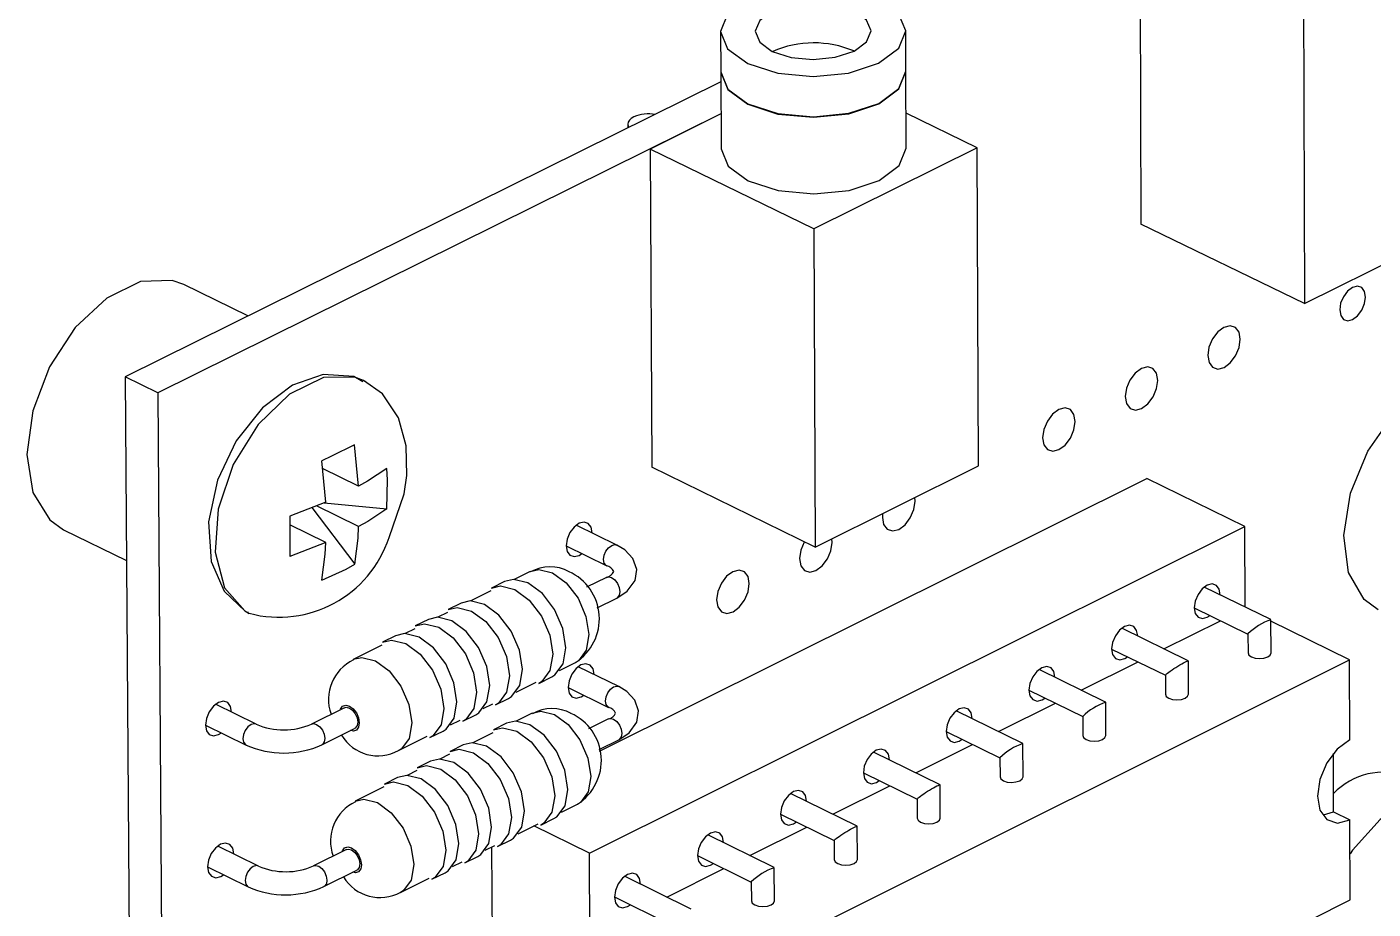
# Model space of a CAD drawing. Extents: x 0 to 161, y 0 to 212.
# Drawn here: x 100.36 to 105.57, y 154.37 to 157.79 of the extents above; entities that cross this region are included whole.
import ezdxf

# ---------------------------------------------------------------- set-up
doc = ezdxf.new("R2010")
doc.units = 0
doc.layers.get('0').update_dxf_attribs({"linetype": 'CONTINUOUS'})

msp = doc.modelspace()

# ---------------------------------------------------------------- linework, layer by layer
at = {"color": 7, "linetype": 'CONTINUOUS'}
for p, q in [((104.6676, 158.2571), (104.6718, 157.0276)), ((105.3014, 157.9493), (105.305, 156.7191)), ((103.0433, 157.773), (103.0441, 157.6168)), ((103.7612, 157.6201), (103.7605, 157.7763)), ((103.0443, 157.5781), (100.7365, 156.4361)), ((103.0441, 157.6152), (103.0456, 157.3186)), ((103.7625, 157.3219), (103.7612, 157.6186)), ((103.0449, 157.4539), (100.8632, 156.374)), ((103.0449, 157.4539), (102.7704, 157.318)), ((104.0377, 157.3227), (103.7619, 157.4571)), ((102.6837, 157.4142), (102.6838, 157.3997)), ((103.4042, 157.0086), (102.7704, 157.318)), ((102.7704, 157.318), (102.7768, 156.0863)), ((104.0377, 157.3227), (103.4042, 157.0086)), ((104.0427, 156.091), (104.0377, 157.3227)), ((103.4042, 157.0086), (103.4099, 155.7761)), ((105.305, 156.7191), (104.6718, 157.0276)), ((105.305, 156.7191), (105.9344, 157.0322)), ((101.2124, 156.6716), (100.9647, 156.793)), ((100.8632, 156.374), (100.7365, 156.4361)), ((100.7365, 156.4361), (100.8031, 147.1366)), ((100.8632, 156.374), (100.8851, 153.2534)), ((101.6412, 156.0121), (101.6257, 156.1725)), ((101.5139, 155.9499), (101.4985, 156.1104)), ((101.6412, 156.0121), (101.5013, 156.0807)), ((103.4099, 155.7761), (102.7768, 156.0863)), ((103.4099, 155.7761), (104.0427, 156.091)), ((102.5749, 154.9862), (104.6945, 156.042)), ((105.0739, 155.8566), (104.6945, 156.042)), ((103.7964, 155.954), (103.7953, 155.9679)), ((101.5139, 155.9499), (101.3744, 155.8966)), ((101.4596, 155.9292), (101.6264, 155.7102)), ((101.6414, 155.8556), (101.4776, 155.936)), ((101.5078, 155.9476), (101.7504, 155.9238)), ((101.5142, 155.7934), (101.3746, 155.862)), ((102.6416, 155.7843), (102.4842, 155.8615)), ((100.4985, 155.8433), (100.7416, 155.7237)), ((102.535, 154.5906), (105.0739, 155.8566)), ((103.4757, 155.7944), (103.4745, 155.8082)), ((105.0748, 155.5442), (105.0739, 155.8566)), ((101.5142, 155.7934), (101.3746, 155.7401)), ((102.4449, 155.781), (102.6021, 155.7039)), ((102.3056, 155.682), (102.2434, 155.6511)), ((102.6017, 155.6591), (102.5241, 155.6205)), ((102.1534, 155.6063), (102.0755, 155.5676)), ((102.2065, 155.6428), (102.1557, 155.6175)), ((105.1749, 155.4953), (104.9171, 155.6214)), ((102.0385, 155.5593), (101.9877, 155.5341)), ((102.5653, 155.541), (102.6416, 155.5789)), ((101.9115, 155.4962), (101.8607, 155.4709)), ((101.9854, 155.5229), (101.9485, 155.5045)), ((104.8782, 155.5411), (105.0861, 155.4394)), ((105.1756, 155.3665), (105.1752, 155.4949)), ((101.8584, 155.4597), (101.8214, 155.4414)), ((104.855, 155.3356), (104.5971, 155.4618)), ((104.7607, 155.3817), (104.9801, 155.4912)), ((105.4795, 155.3402), (105.1752, 155.489)), ((101.7313, 155.3966), (101.6198, 155.3412)), ((101.7845, 155.4331), (101.7337, 155.4078)), ((105.0861, 155.4396), (105.0863, 155.3662)), ((102.9414, 154.0721), (105.4795, 155.3402)), ((104.5581, 155.3815), (104.7661, 155.2796)), ((105.4803, 155.0299), (105.4795, 155.3402)), ((102.419, 155.298), (102.4812, 155.329)), ((102.6491, 155.2357), (102.4918, 155.3129)), ((104.5348, 155.1757), (104.2769, 155.3021)), ((104.4406, 155.2219), (104.6602, 155.3315)), ((104.8557, 155.2068), (104.8553, 155.3352)), ((102.2511, 155.2145), (102.3289, 155.2532)), ((102.3393, 155.2483), (102.39, 155.2736)), ((102.4525, 155.2326), (102.6096, 155.1554)), ((104.7661, 155.2799), (104.7664, 155.2065)), ((102.1714, 155.1648), (102.2221, 155.19)), ((104.2377, 155.2219), (104.4459, 155.1198)), ((101.2448, 155.09), (101.0874, 155.1675)), ((101.586, 155.1541), (101.4588, 155.0909)), ((102.1241, 155.1513), (102.161, 155.1696)), ((102.3132, 155.1331), (102.251, 155.1021)), ((104.2144, 155.0158), (103.9564, 155.1423)), ((104.1201, 155.062), (104.34, 155.1717)), ((104.5355, 155.0469), (104.5351, 155.1753)), ((101.0478, 155.087), (101.2052, 155.0095)), ((101.9971, 155.0881), (102.034, 155.1065)), ((102.0444, 155.1016), (102.0952, 155.1269)), ((102.2141, 155.0937), (102.1633, 155.0685)), ((102.6092, 155.1104), (102.5316, 155.0717)), ((104.4459, 155.1201), (104.4462, 155.0466)), ((101.4988, 155.0105), (101.6259, 155.0737)), ((101.7956, 154.9878), (101.907, 155.0433)), ((101.9173, 155.0384), (101.9682, 155.0637)), ((102.161, 155.0573), (102.0831, 155.0186)), ((102.5728, 154.9922), (102.6491, 155.0302)), ((103.9171, 155.062), (104.1254, 154.9598)), ((101.9931, 154.9738), (101.9562, 154.9554)), ((102.0462, 155.0102), (101.9954, 154.9849)), ((103.8936, 154.8556), (103.6357, 154.9822)), ((103.7993, 154.9019), (104.0195, 155.0118)), ((104.2151, 154.8869), (104.2146, 155.0153)), ((105.4179, 154.7508), (105.4173, 154.9774)), ((101.9193, 154.947), (101.8685, 154.9218)), ((104.1254, 154.9601), (104.1257, 154.8866)), ((101.7923, 154.8838), (101.7415, 154.8586)), ((101.8661, 154.9106), (101.8292, 154.8922)), ((103.5963, 154.902), (103.8047, 154.7997)), ((101.7392, 154.8474), (101.6277, 154.7919)), ((103.5726, 154.6954), (103.3146, 154.8221)), ((103.4783, 154.7417), (103.6987, 154.8517)), ((103.8944, 154.7268), (103.8939, 154.8552)), ((102.4267, 154.7493), (102.4889, 154.7803)), ((103.8047, 154.8), (103.805, 154.7264)), ((102.347, 154.6996), (102.3978, 154.7249)), ((103.2752, 154.7418), (103.4836, 154.6394)), ((105.3781, 154.7389), (105.4179, 154.7508)), ((105.4179, 154.7508), (105.4812, 154.7198)), ((105.482, 154.4099), (105.4812, 154.7198)), ((102.2589, 154.6657), (102.3367, 154.7045)), ((102.535, 154.5906), (102.3203, 154.6963)), ((103.2512, 154.535), (102.9933, 154.6618)), ((103.157, 154.5813), (103.3777, 154.6915)), ((103.5734, 154.5665), (103.5728, 154.6949)), ((101.2531, 154.5407), (101.0957, 154.6183)), ((102.132, 154.6024), (102.1688, 154.6208)), ((102.1565, 154.6147), (102.1628, 153.5396)), ((102.1792, 154.616), (102.2299, 154.6413)), ((103.4836, 154.6397), (103.4839, 154.5661)), ((101.594, 154.6048), (101.4669, 154.5416)), ((102.005, 154.5392), (102.0419, 154.5576)), ((102.0523, 154.5527), (102.103, 154.578)), ((102.5367, 154.2718), (102.535, 154.5906)), ((102.9538, 154.5815), (103.1623, 154.479)), ((101.0561, 154.5379), (101.2134, 154.4603)), ((101.5069, 154.4613), (101.634, 154.5246)), ((101.9253, 154.4895), (101.9761, 154.5148)), ((102.9296, 154.3744), (102.6716, 154.5014)), ((102.8353, 154.4208), (103.0563, 154.5311)), ((103.2521, 154.4061), (103.2515, 154.5345)), ((101.8036, 154.4388), (101.915, 154.4943)), ((103.1623, 154.4793), (103.1626, 154.4056)), ((102.6321, 154.4211), (102.8406, 154.3184)), ((102.9461, 153.1396), (105.482, 154.4099))]:
    msp.add_line(p, q, dxfattribs=at)
for points in [[(103.1483, 157.6493), (103.2647, 157.6115), (103.402, 157.5986), (103.5393, 157.6125), (103.6556, 157.6512), (103.7333, 157.7086), (103.7605, 157.7761), (103.7331, 157.8434), (103.6553, 157.9002), (103.539, 157.9379), (103.4018, 157.9507), (103.2646, 157.9368), (103.1483, 157.8983), (103.0706, 157.8409), (103.0433, 157.7734), (103.0706, 157.7062), (103.1483, 157.6493)], [(103.2434, 157.6964), (103.3162, 157.6728), (103.402, 157.6647), (103.4877, 157.6734), (103.5604, 157.6975), (103.609, 157.7334), (103.626, 157.7756), (103.6089, 157.8176), (103.5603, 157.8531), (103.4876, 157.8767), (103.4018, 157.8848), (103.3161, 157.8761), (103.2434, 157.852), (103.1948, 157.8161), (103.1778, 157.7739), (103.1948, 157.7319), (103.2434, 157.6964)], [(103.0441, 157.6168), (103.0713, 157.5499), (103.1491, 157.4931)], [(103.0441, 157.6152), (103.0713, 157.5484), (103.1491, 157.4915)], [(103.1491, 157.4931), (103.2654, 157.4553), (103.4027, 157.4424), (103.54, 157.4563), (103.6563, 157.4949), (103.734, 157.5524), (103.7612, 157.6199), (103.7612, 157.6201)], [(103.1491, 157.4915), (103.2654, 157.4537), (103.4027, 157.4408), (103.54, 157.4547), (103.6563, 157.4934), (103.734, 157.5508), (103.7612, 157.6183), (103.7612, 157.6186)], [(102.7073, 157.4424), (102.6973, 157.4363), (102.6899, 157.4295), (102.6853, 157.422), (102.6837, 157.4143), (102.6853, 157.4066), (102.6879, 157.4017)], [(103.0456, 157.3186), (103.0728, 157.2517), (103.1505, 157.1948), (103.2669, 157.157), (103.4041, 157.144), (103.5413, 157.158), (103.6576, 157.1966), (103.7353, 157.2541), (103.7625, 157.3217), (103.7625, 157.3219)], [(100.9647, 156.793), (100.9187, 156.8091), (100.7961, 156.8043), (100.6657, 156.7408), (100.5432, 156.6262), (100.4435, 156.4745), (100.3787, 156.3038), (100.3564, 156.1349), (100.3795, 155.9881), (100.445, 155.8812), (100.4985, 155.8433)], [(105.5416, 156.7447), (105.5377, 156.7665), (105.5268, 156.7812), (105.5105, 156.7865), (105.4914, 156.7817), (105.4722, 156.7674), (105.456, 156.7459), (105.4452, 156.7204), (105.4414, 156.6949), (105.4453, 156.6731), (105.4562, 156.6584), (105.4725, 156.6531), (105.4917, 156.6579), (105.5109, 156.6722), (105.5271, 156.6937), (105.5379, 156.7192), (105.5416, 156.7447)], [(105.0564, 156.581), (105.0516, 156.6084), (105.0378, 156.6268), (105.0174, 156.6335), (104.9933, 156.6274), (104.9692, 156.6095), (104.9488, 156.5825), (104.9352, 156.5505), (104.9305, 156.5184), (104.9354, 156.4911), (104.9492, 156.4726), (104.9696, 156.466), (104.9937, 156.4721), (105.0178, 156.49), (105.0382, 156.5169), (105.0517, 156.5489), (105.0564, 156.581)], [(101.6582, 156.4165), (101.6226, 156.4367), (101.5042, 156.4441), (101.3854, 156.4034), (101.2684, 156.3159), (101.1664, 156.1876), (101.094, 156.035), (101.0596, 155.8741), (101.0697, 155.7204), (101.1199, 155.6051), (101.2033, 155.5273), (101.2145, 155.5241)], [(101.6662, 156.4191), (101.6271, 156.4345), (101.505, 156.4331), (101.374, 156.3692), (101.252, 156.2513), (101.1553, 156.0955), (101.0972, 155.9227), (101.0854, 155.7564), (101.1216, 155.619), (101.2007, 155.5292), (101.2178, 155.5196)], [(104.7368, 156.422), (104.7319, 156.4493), (104.7182, 156.4677), (104.6977, 156.4744), (104.6735, 156.4683), (104.6495, 156.4504), (104.6291, 156.4234), (104.6155, 156.3914), (104.6108, 156.3593), (104.6157, 156.3319), (104.6295, 156.3135), (104.65, 156.3069), (104.6741, 156.3129), (104.6982, 156.3309), (104.7186, 156.3579), (104.7321, 156.3899), (104.7368, 156.422)], [(101.7591, 155.8137), (101.8171, 155.9825), (101.8274, 156.0539), (101.8251, 156.1686), (101.7955, 156.2771), (101.7336, 156.3696), (101.6603, 156.4221)], [(104.4169, 156.2628), (104.412, 156.2902), (104.3982, 156.3086), (104.3777, 156.3152), (104.3536, 156.3091), (104.3294, 156.2912), (104.309, 156.2642), (104.2955, 156.2322), (104.2908, 156.2), (104.2957, 156.1727), (104.3095, 156.1543), (104.33, 156.1476), (104.3541, 156.1537), (104.3782, 156.1716), (104.3986, 156.1987), (104.4122, 156.2307), (104.4169, 156.2628)], [(105.59, 155.5338), (105.5363, 155.5729), (105.476, 155.6778), (105.4577, 155.8211), (105.4835, 155.9846), (105.5503, 156.1477), (105.6497, 156.29)], [(101.6257, 156.1725), (101.5358, 156.1283), (101.4985, 156.1104)], [(101.7502, 156.0803), (101.6761, 156.0313), (101.6412, 156.0121)], [(101.7504, 155.9238), (101.7532, 156.0363), (101.7502, 156.0803)], [(101.7504, 155.9238), (101.6763, 155.8748), (101.6414, 155.8556)], [(103.6711, 155.9061), (103.6701, 155.8912), (103.675, 155.8638), (103.6888, 155.8454), (103.7094, 155.8387), (103.7336, 155.8448), (103.7577, 155.8628), (103.7782, 155.8899), (103.7917, 155.9219), (103.7964, 155.954)], [(101.3744, 155.8966), (101.3751, 155.7824), (101.3746, 155.7401)], [(102.546, 155.8313), (102.542, 155.8532), (102.5309, 155.8679), (102.5145, 155.8732), (102.4951, 155.8683), (102.4758, 155.854), (102.4594, 155.8324), (102.4486, 155.8068), (102.4449, 155.7811), (102.4489, 155.7592), (102.4599, 155.7445), (102.4764, 155.7392), (102.4958, 155.7441), (102.5065, 155.7508)], [(101.6264, 155.7102), (101.6393, 155.8111), (101.6414, 155.8556)], [(101.4992, 155.648), (101.5121, 155.7489), (101.5142, 155.7934)], [(102.6416, 155.5789), (102.682, 155.6057), (102.712, 155.6469), (102.7186, 155.69), (102.7039, 155.7322), (102.6723, 155.7656), (102.6416, 155.7843)], [(103.368, 155.7967), (103.3675, 155.7957), (103.3539, 155.7637), (103.3492, 155.7315), (103.3542, 155.7041), (103.368, 155.6857), (103.3886, 155.6791), (103.4128, 155.6852), (103.437, 155.7031), (103.4574, 155.7302), (103.471, 155.7623), (103.4757, 155.7944)], [(101.4992, 155.648), (101.5926, 155.6905), (101.6264, 155.7102)], [(102.2972, 155.6374), (102.2416, 155.6511), (102.2065, 155.6428)], [(103.1546, 155.6347), (103.1497, 155.6621), (103.1358, 155.6805), (103.1152, 155.6871), (103.091, 155.681), (103.0668, 155.663), (103.0463, 155.6359), (103.0327, 155.6039), (103.0281, 155.5717), (103.033, 155.5443), (103.0469, 155.5259), (103.0675, 155.5193), (103.0917, 155.5254), (103.1159, 155.5434), (103.1364, 155.5704), (103.15, 155.6025), (103.1546, 155.6347)], [(102.1557, 155.6175), (102.1908, 155.6259), (102.2464, 155.6122), (102.3022, 155.5712), (102.3497, 155.5091), (102.3816, 155.4354), (102.393, 155.3614), (102.3823, 155.2982), (102.3511, 155.2556), (102.3393, 155.2483)], [(102.39, 155.2736), (102.4019, 155.2809), (102.4331, 155.3235), (102.4438, 155.3866), (102.4323, 155.4607), (102.4004, 155.5343), (102.353, 155.5964), (102.2972, 155.6374)], [(104.9283, 155.6286), (104.9091, 155.6142), (104.8928, 155.5926), (104.8819, 155.567), (104.8782, 155.5414), (104.8821, 155.5195), (104.8931, 155.5048), (104.9094, 155.4995), (104.9287, 155.5044), (104.9394, 155.5111)], [(104.9789, 155.5912), (104.9789, 155.5916), (104.975, 155.6134), (104.964, 155.6281), (104.9476, 155.6334), (104.9283, 155.6286)], [(102.1292, 155.5539), (102.0736, 155.5676), (102.0385, 155.5593)], [(102.2221, 155.19), (102.234, 155.1973), (102.2652, 155.24), (102.2759, 155.3031), (102.2644, 155.3772), (102.2325, 155.4508), (102.185, 155.5129), (102.1292, 155.5539)], [(102.0022, 155.4908), (101.9466, 155.5045), (101.9115, 155.4962)], [(101.9877, 155.5341), (102.0228, 155.5424), (102.0784, 155.5287), (102.1342, 155.4876), (102.1817, 155.4256), (102.2136, 155.3519), (102.2251, 155.2778), (102.2144, 155.2147), (102.1832, 155.1721), (102.1714, 155.1648)], [(101.8752, 155.4276), (101.8196, 155.4414), (101.7845, 155.4331)], [(101.8607, 155.4709), (101.8958, 155.4793), (101.9514, 155.4655), (102.0072, 155.4245), (102.0547, 155.3624), (102.0866, 155.2887), (102.0981, 155.2147), (102.0874, 155.1515), (102.0562, 155.1089), (102.0444, 155.1016)], [(102.0952, 155.1269), (102.107, 155.1341), (102.1382, 155.1768), (102.1489, 155.2399), (102.1374, 155.314), (102.1055, 155.3877), (102.058, 155.4498), (102.0022, 155.4908)], [(104.6083, 155.4689), (104.589, 155.4545), (104.5727, 155.4329), (104.5618, 155.4073), (104.5581, 155.3817), (104.562, 155.3598), (104.573, 155.3451), (104.5894, 155.3398), (104.6087, 155.3447), (104.6194, 155.3515)], [(104.6589, 155.4316), (104.6589, 155.4319), (104.655, 155.4538), (104.644, 155.4685), (104.6276, 155.4738), (104.6083, 155.4689)], [(101.7337, 155.4078), (101.7687, 155.4161), (101.8244, 155.4024), (101.8802, 155.3613), (101.9276, 155.2992), (101.9596, 155.2255), (101.9711, 155.1515), (101.9604, 155.0883), (101.9292, 155.0457), (101.9173, 155.0384)], [(101.9682, 155.0637), (101.98, 155.071), (102.0112, 155.1136), (102.0219, 155.1767), (102.0104, 155.2508), (101.9785, 155.3245), (101.931, 155.3866), (101.8752, 155.4276)], [(104.7664, 155.2795), (104.7663, 155.2796), (104.7663, 155.2805), (104.7677, 155.2823), (104.7703, 155.2848), (104.7742, 155.288), (104.7792, 155.2918), (104.7852, 155.2961), (104.7919, 155.3007), (104.7992, 155.3056), (104.8068, 155.3105), (104.8146, 155.3153), (104.8222, 155.3199), (104.8295, 155.3241), (104.8363, 155.3278), (104.8422, 155.3309), (104.8472, 155.3332), (104.8511, 155.3348), (104.8537, 155.3356), (104.855, 155.3356)], [(105.0863, 155.3662), (105.0863, 155.3662), (105.0897, 155.3578), (105.0995, 155.3507), (105.114, 155.3459), (105.131, 155.3443), (105.1481, 155.3461), (105.1626, 155.3509), (105.1722, 155.3581), (105.1756, 155.3665)], [(102.5535, 155.2828), (102.5495, 155.3047), (102.5385, 155.3194), (102.522, 155.3246), (102.5026, 155.3197), (102.4833, 155.3054), (102.467, 155.2838), (102.4562, 155.2582), (102.4525, 155.2326), (102.4564, 155.2107), (102.4675, 155.1961), (102.484, 155.1908), (102.5033, 155.1957), (102.514, 155.2024)], [(104.2879, 155.3091), (104.2686, 155.2947), (104.2523, 155.2731), (104.2415, 155.2475), (104.2377, 155.2218), (104.2417, 155.2), (104.2527, 155.1853), (104.2691, 155.18), (104.2884, 155.1849), (104.2992, 155.1917)], [(104.3386, 155.2719), (104.3386, 155.2722), (104.3347, 155.294), (104.3237, 155.3087), (104.3073, 155.314), (104.2879, 155.3091)], [(102.6491, 155.0302), (102.6894, 155.0571), (102.7194, 155.0983), (102.726, 155.1415), (102.7112, 155.1837), (102.6796, 155.2171), (102.6491, 155.2357)], [(101.1492, 155.1373), (101.1452, 155.1591), (101.1341, 155.1738), (101.1175, 155.1791), (101.0981, 155.1742), (101.0787, 155.1598), (101.0623, 155.1382), (101.0515, 155.1125), (101.0478, 155.0868), (101.0518, 155.065), (101.0629, 155.0502), (101.0795, 155.0449), (101.0989, 155.0499), (101.1096, 155.0566)], [(104.7664, 155.2065), (104.7664, 155.2065), (104.7698, 155.198), (104.7795, 155.1909), (104.7941, 155.1862), (104.8111, 155.1846), (104.8282, 155.1863), (104.8427, 155.1911), (104.8523, 155.1983), (104.8557, 155.2068)], [(101.586, 155.1541), (101.5936, 155.1559), (101.6057, 155.1529)], [(101.6057, 155.1529), (101.6178, 155.144), (101.6282, 155.1305), (101.6351, 155.1144), (101.6376, 155.0983), (101.6353, 155.0846), (101.6285, 155.0753), (101.6259, 155.0737)], [(103.9673, 155.1492), (103.948, 155.1348), (103.9317, 155.1131), (103.9208, 155.0875), (103.9171, 155.0618), (103.921, 155.04), (103.932, 155.0253), (103.9485, 155.02), (103.9678, 155.0249), (103.9787, 155.0318)], [(104.0181, 155.112), (104.0181, 155.1122), (104.0141, 155.1341), (104.0031, 155.1488), (103.9867, 155.1541), (103.9673, 155.1492)], [(102.1633, 155.0685), (102.1985, 155.0768), (102.2541, 155.0631), (102.3099, 155.0221), (102.3573, 154.96), (102.3892, 154.8864), (102.4007, 154.8124), (102.39, 154.7494), (102.3587, 154.7068), (102.347, 154.6996)], [(102.3048, 155.0884), (102.2492, 155.1021), (102.2141, 155.0937)], [(102.3978, 154.7249), (102.4095, 154.7321), (102.4407, 154.7747), (102.4514, 154.8377), (102.4399, 154.9117), (102.4081, 154.9853), (102.3606, 155.0473), (102.3048, 155.0884)], [(104.4462, 155.0466), (104.4496, 155.0382), (104.4594, 155.031), (104.4739, 155.0263), (104.491, 155.0247), (104.508, 155.0264), (104.5225, 155.0313), (104.5322, 155.0385), (104.5355, 155.0469)], [(105.4803, 155.0299), (105.4322, 154.994), (105.3915, 154.94), (105.3644, 154.876), (105.355, 154.8119), (105.3647, 154.7573), (105.3921, 154.7207), (105.433, 154.7075), (105.4812, 154.7198)], [(101.9954, 154.9849), (102.0306, 154.9933), (102.0862, 154.9795), (102.142, 154.9385), (102.1894, 154.8764), (102.2213, 154.8028), (102.2328, 154.7288), (102.2221, 154.6657), (102.1909, 154.6232), (102.1792, 154.616)], [(102.137, 155.0048), (102.0814, 155.0186), (102.0462, 155.0102)], [(102.2299, 154.6413), (102.2417, 154.6485), (102.2729, 154.691), (102.2836, 154.7541), (102.2721, 154.8281), (102.2402, 154.9017), (102.1928, 154.9638), (102.137, 155.0048)], [(103.6465, 154.9891), (103.6272, 154.9748), (103.6109, 154.9531), (103.6, 154.9275), (103.5963, 154.9018), (103.6002, 154.8799), (103.6113, 154.8652), (103.6277, 154.8599), (103.6471, 154.8648), (103.6579, 154.8717)], [(103.6973, 154.952), (103.6973, 154.9522), (103.6934, 154.9741), (103.6823, 154.9888), (103.6659, 154.994), (103.6465, 154.9891)], [(101.8685, 154.9218), (101.9037, 154.9301), (101.9593, 154.9163), (102.015, 154.8753), (102.0625, 154.8132), (102.0944, 154.7396), (102.1059, 154.6656), (102.0952, 154.6025), (102.064, 154.5599), (102.0523, 154.5527)], [(102.01, 154.9416), (101.9544, 154.9554), (101.9193, 154.947)], [(102.103, 154.578), (102.1148, 154.5852), (102.146, 154.6278), (102.1566, 154.6909), (102.1452, 154.7649), (102.1133, 154.8385), (102.0658, 154.9006), (102.01, 154.9416)], [(101.7415, 154.8586), (101.7767, 154.8669), (101.8323, 154.8531), (101.888, 154.8121), (101.9355, 154.75), (101.9674, 154.6763), (101.9789, 154.6023), (101.9682, 154.5392), (101.937, 154.4967), (101.9253, 154.4895)], [(101.8831, 154.8784), (101.8275, 154.8922), (101.7923, 154.8838)], [(101.9761, 154.5148), (101.9878, 154.522), (102.019, 154.5645), (102.0297, 154.6276), (102.0182, 154.7016), (101.9863, 154.7753), (101.9388, 154.8374), (101.8831, 154.8784)], [(104.1257, 154.8866), (104.1292, 154.8781), (104.1389, 154.871), (104.1534, 154.8662), (104.1705, 154.8646), (104.1876, 154.8664), (104.2021, 154.8712), (104.2117, 154.8784), (104.2151, 154.8869), (104.2151, 154.8869)], [(103.3255, 154.829), (103.3061, 154.8146), (103.2898, 154.7929), (103.2789, 154.7673), (103.2752, 154.7416), (103.2791, 154.7197), (103.2902, 154.705), (103.3067, 154.6997), (103.326, 154.7046), (103.3369, 154.7115)], [(103.3763, 154.7918), (103.3763, 154.792), (103.3724, 154.8139), (103.3613, 154.8286), (103.3448, 154.8339), (103.3255, 154.829)], [(103.8049, 154.7995), (103.8048, 154.7996), (103.8048, 154.8005), (103.8062, 154.8023), (103.8088, 154.8048), (103.8127, 154.808), (103.8177, 154.8118), (103.8236, 154.8161), (103.8303, 154.8207), (103.8376, 154.8256), (103.8453, 154.8305), (103.8531, 154.8353), (103.8607, 154.8399), (103.868, 154.8441), (103.8748, 154.8478), (103.8807, 154.8509), (103.8858, 154.8533), (103.8896, 154.8549), (103.8923, 154.8557), (103.8936, 154.8556)], [(105.967, 154.7272), (105.9292, 154.7706), (105.8334, 154.812), (105.718, 154.795), (105.5986, 154.7217), (105.4912, 154.6022), (105.4815, 154.5879)], [(103.805, 154.7264), (103.8084, 154.718), (103.8181, 154.7108), (103.8326, 154.7061), (103.8497, 154.7044), (103.8668, 154.7062), (103.8813, 154.711), (103.891, 154.7183), (103.8944, 154.7268), (103.8944, 154.7268)], [(103.0041, 154.6687), (102.9847, 154.6543), (102.9684, 154.6326), (102.9575, 154.6069), (102.9538, 154.5812), (102.9578, 154.5593), (102.9688, 154.5446), (102.9853, 154.5394), (103.0047, 154.5443), (103.0155, 154.5511)], [(103.055, 154.6314), (103.055, 154.6317), (103.0511, 154.6536), (103.04, 154.6683), (103.0235, 154.6736), (103.0041, 154.6687)], [(103.4839, 154.6393), (103.4838, 154.6393), (103.4838, 154.6402), (103.4851, 154.642), (103.4877, 154.6445), (103.4916, 154.6477), (103.4966, 154.6515), (103.5025, 154.6558), (103.5093, 154.6605), (103.5166, 154.6653), (103.5242, 154.6702), (103.532, 154.675), (103.5397, 154.6796), (103.547, 154.6838), (103.5537, 154.6875), (103.5597, 154.6906), (103.5647, 154.693), (103.5686, 154.6946), (103.5713, 154.6954), (103.5726, 154.6954)], [(101.1575, 154.5881), (101.1535, 154.6099), (101.1423, 154.6246), (101.1258, 154.6299), (101.1064, 154.625), (101.087, 154.6106), (101.0706, 154.5889), (101.0598, 154.5633), (101.0561, 154.5376), (101.0601, 154.5158), (101.0712, 154.5011), (101.0878, 154.4958), (101.1072, 154.5007), (101.1178, 154.5074)], [(101.594, 154.6048), (101.6016, 154.6067), (101.6137, 154.6037)], [(101.6137, 154.6037), (101.6258, 154.5947), (101.6362, 154.5812), (101.6431, 154.5652), (101.6456, 154.5491), (101.6433, 154.5354), (101.6365, 154.5262), (101.634, 154.5246)], [(103.4839, 154.5661), (103.4874, 154.5577), (103.4971, 154.5505), (103.5116, 154.5457), (103.5287, 154.5441), (103.5458, 154.5459), (103.5603, 154.5507), (103.57, 154.558), (103.5734, 154.5664), (103.5734, 154.5665)], [(102.6824, 154.5082), (102.6631, 154.4938), (102.6467, 154.4721), (102.6358, 154.4464), (102.6321, 154.4207), (102.6361, 154.3988), (102.6472, 154.3841), (102.6637, 154.3789), (102.6831, 154.3838), (102.6939, 154.3906)], [(102.7334, 154.4709), (102.7334, 154.4713), (102.7295, 154.4932), (102.7184, 154.5079), (102.7019, 154.5131), (102.6824, 154.5082)], [(103.1626, 154.4056), (103.166, 154.3972), (103.1757, 154.39), (103.1902, 154.3853), (103.2074, 154.3837), (103.2245, 154.3854), (103.239, 154.3903), (103.2487, 154.3975), (103.2521, 154.406), (103.2521, 154.4061)]]:
    msp.add_lwpolyline(points, dxfattribs=at)
at = {"color": 8, "linetype": 'CONTINUOUS'}
for points in [[(102.6025, 155.7037), (102.5996, 155.7054), (102.5927, 155.7146), (102.5902, 155.7283), (102.5925, 155.7444), (102.5993, 155.7605), (102.6095, 155.774), (102.6216, 155.783)], [(102.6216, 155.783), (102.6338, 155.7861), (102.6416, 155.7843)], [(102.3056, 155.682), (102.3392, 155.69), (102.3924, 155.6769)], [(102.3924, 155.6769), (102.4458, 155.6377), (102.4912, 155.5783), (102.5217, 155.5079), (102.5326, 155.4371), (102.5224, 155.3767), (102.4925, 155.3359), (102.4812, 155.329)], [(102.6017, 155.6591), (102.6094, 155.6609), (102.6214, 155.6579)], [(102.6214, 155.6579), (102.6336, 155.649), (102.6439, 155.6355), (102.6508, 155.6195), (102.6533, 155.6035), (102.651, 155.5897), (102.6442, 155.5805), (102.6416, 155.5789)], [(101.6204, 155.3415), (101.6534, 155.3492), (101.7066, 155.336)], [(101.7066, 155.336), (101.76, 155.2968), (101.8054, 155.2373), (101.8359, 155.1668), (101.8469, 155.096), (101.8367, 155.0355), (101.8069, 154.9948), (101.7959, 154.988)], [(102.61, 155.1552), (102.6071, 155.1569), (102.6002, 155.1661), (102.5977, 155.1798), (102.6, 155.1959), (102.6068, 155.2119), (102.617, 155.2254), (102.6291, 155.2344)], [(102.6291, 155.2344), (102.6413, 155.2375), (102.6491, 155.2357)], [(101.5697, 155.146), (101.5708, 155.1491), (101.5789, 155.1602), (101.5911, 155.1643), (101.6057, 155.1607)], [(101.6057, 155.1607), (101.6202, 155.15), (101.6326, 155.1338), (101.6409, 155.1145), (101.6439, 155.0952), (101.6412, 155.0787), (101.633, 155.0676), (101.6208, 155.0635), (101.6096, 155.0656)], [(102.3132, 155.1331), (102.3468, 155.1411), (102.4, 155.1279)], [(102.4, 155.1279), (102.4534, 155.0887), (102.4987, 155.0294), (102.5292, 154.959), (102.5402, 154.8882), (102.5299, 154.8279), (102.5001, 154.7872), (102.4889, 154.7803)], [(101.2248, 155.0887), (101.2126, 155.0797), (101.2023, 155.0661), (101.1955, 155.0501), (101.1932, 155.0339), (101.1957, 155.0202), (101.2027, 155.011), (101.2052, 155.0095)], [(101.2448, 155.09), (101.2369, 155.0918), (101.2248, 155.0887)], [(101.4588, 155.0909), (101.4664, 155.0927), (101.4785, 155.0897)], [(101.4785, 155.0897), (101.4907, 155.0807), (101.501, 155.0672), (101.5079, 155.0512), (101.5104, 155.0351), (101.5081, 155.0214), (101.5013, 155.0121), (101.4988, 155.0105)], [(102.6092, 155.1104), (102.6168, 155.1122), (102.6289, 155.1092)], [(102.6289, 155.1092), (102.641, 155.1003), (102.6514, 155.0868), (102.6583, 155.0708), (102.6608, 155.0548), (102.6584, 155.041), (102.6517, 155.0318), (102.6491, 155.0302)], [(101.6283, 154.7922), (101.6614, 154.7999), (101.7145, 154.7867)], [(101.7145, 154.7867), (101.7679, 154.7474), (101.8133, 154.688), (101.8438, 154.6176), (101.8548, 154.5468), (101.8446, 154.4864), (101.8148, 154.4457), (101.8039, 154.439)], [(101.5777, 154.5967), (101.5788, 154.5999), (101.5869, 154.611), (101.5992, 154.615), (101.6137, 154.6114)], [(101.6137, 154.6114), (101.6282, 154.6007), (101.6406, 154.5845), (101.6489, 154.5653), (101.6519, 154.546), (101.6492, 154.5295), (101.641, 154.5184), (101.6288, 154.5144), (101.6177, 154.5165)], [(101.233, 154.5394), (101.2208, 154.5304), (101.2106, 154.5168), (101.2038, 154.5008), (101.2014, 154.4847), (101.204, 154.471), (101.2109, 154.4618), (101.2134, 154.4603)], [(101.253, 154.5407), (101.2452, 154.5425), (101.233, 154.5394)], [(101.4669, 154.5416), (101.4745, 154.5434), (101.4866, 154.5404)], [(101.4866, 154.5404), (101.4987, 154.5314), (101.5091, 154.5179), (101.516, 154.5019), (101.5185, 154.4858), (101.5162, 154.4721), (101.5094, 154.4628), (101.5069, 154.4613)]]:
    msp.add_lwpolyline(points, dxfattribs=at)
at = {"color": 7, "linetype": 'CONTINUOUS'}
for centre, radius, start, end in [((103.404, 157.3306), 0.3986, 67.1122, 113.4693), ((102.7649, 157.3106), 0.1438, 79.9878, 113.6096), ((101.3328, 155.9532), 0.4485, 255.0818, 341.8779), ((102.5893, 155.6599), 0.0458, 29.0856, 73.6758), ((102.3828, 155.549), 0.151, 60.885, 119.9193), ((102.3737, 155.4984), 0.2003, 302.6684, 65.6525), ((102.5895, 155.7022), 0.0448, 285.8862, 333.1536), ((105.2487, 155.2767), 0.2303, 108.6328, 134.946), ((101.6921, 155.1866), 0.1679, 114.8033, 200.2533), ((102.3904, 155.0001), 0.151, 60.8634, 119.9285), ((102.3813, 154.9496), 0.2002, 302.6779, 65.6373), ((102.5968, 155.1536), 0.0449, 286.0444, 333.2057), ((102.5976, 155.1125), 0.0445, 28.2418, 74.3025), ((104.6085, 154.9573), 0.23, 108.6095, 134.9613), ((101.3508, 155.3358), 0.2677, 246.6751, 293.7841), ((101.7161, 155.1317), 0.1639, 210.5486, 299.2201), ((101.3509, 155.3377), 0.3591, 246.0697, 294.3253), ((104.2879, 154.7974), 0.2299, 108.5974, 134.9691), ((105.6102, 154.6384), 0.2659, 69.6955, 136.3839), ((101.7001, 154.6375), 0.1679, 114.8394, 200.2818), ((101.359, 154.786), 0.2672, 246.6403, 293.8188), ((103.3246, 154.3169), 0.2296, 108.562, 134.9922), ((101.359, 154.7878), 0.3585, 246.034, 294.3606), ((101.7241, 154.5825), 0.1637, 210.5563, 299.267)]:
    msp.add_arc(centre, radius, start, end, dxfattribs=at)

doc.saveas('drawing.dxf')
